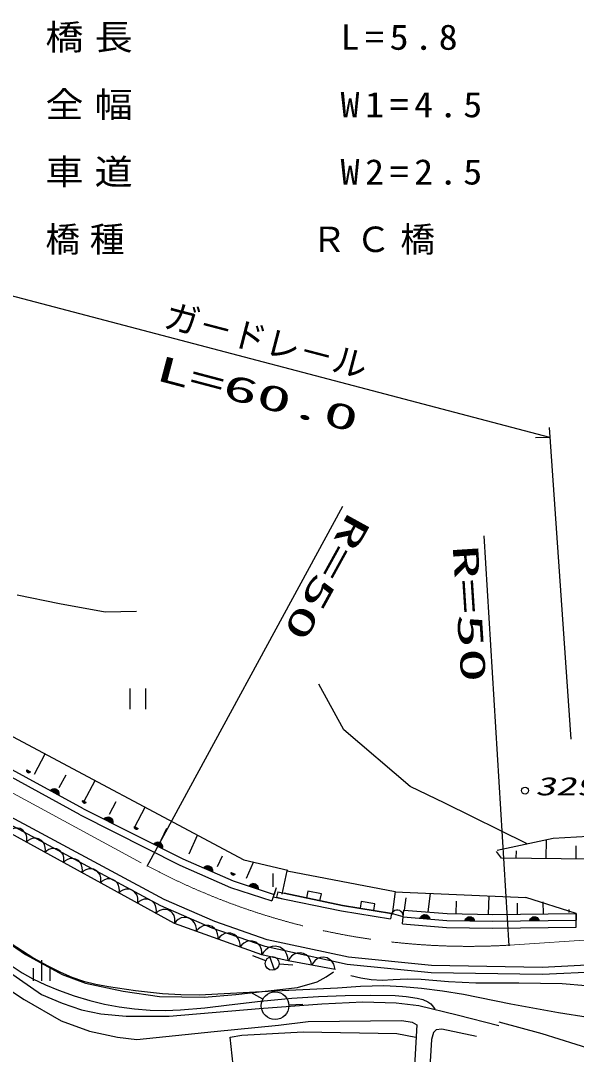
# Model space of a CAD drawing. Units: millimetres, scale not verified. Extents: x 40000 to 680000, y 20000 to 380000.
# Drawn here: x 353640 to 393714, y 242698 to 317235 of the extents above; entities that cross this region are included whole.
import ezdxf
from ezdxf.enums import TextEntityAlignment as Align

# ---------------------------------------------------------------- set-up
doc = ezdxf.new("R2010")
doc.units = ezdxf.units.MM
doc.header["$LTSCALE"] = 1000
doc.linetypes.add('CHAIN', pattern=[18.5, 12, -1.5, 3.5, -1.5])
for name, color, linetype, lineweight in [('M-BGD', 7, 'Continuous', 25), ('M-BMK', 2, 'CHAIN', 13), ('M-STR-HTXT', 7, 'Continuous', 13)]:
    doc.layers.add(name, color=color, linetype=linetype, lineweight=lineweight)
doc.styles.add('ＭＳ ゴシック', font='')
doc.styles.get('ＭＳ ゴシック').set_extended_font_data('MS Gothic')

# ---------------------------------------------------------------- blocks, each defined once
blk = doc.blocks.new('BUHIN48')
at = {"color": 7, "linetype": 'Continuous', "lineweight": 25}
for p, q in [((-291, 31), (-201, -214)), ((-132, -274), (-278, 123)), ((-252, 180), (-77, -299)), ((-24, -316), (-222, 224)), ((-191, 266), (26, -326)), ((74, -327), (-156, 297))]:
    blk.add_line(p, q, dxfattribs=at)
blk.add_lwpolyline([(121, -329), (35, -330), (-43, -316), (-138, -278), (-204, -220), (-257, -152), (-295, -50), (-298, 36), (-286, 123), (-237, 213), (-187, 276), (-121, 329)], close=True, dxfattribs=at)
blk = doc.blocks.new('BUHIN49')
at = {"color": 7, "linetype": 'Continuous', "lineweight": 25}
for p, q in [((-290, 41), (-208, -207)), ((-141, -270), (-274, 132)), ((-246, 188), (-87, -296)), ((-34, -315), (-215, 231)), ((-182, 272), (16, -327)), ((63, -329), (-146, 302))]:
    blk.add_line(p, q, dxfattribs=at)
blk.add_lwpolyline([(110, -332), (25, -331), (-53, -314), (-147, -274), (-211, -214), (-262, -144), (-296, -41), (-297, 46), (-281, 132), (-230, 221), (-178, 282), (-110, 332)], close=True, dxfattribs=at)
blk = doc.blocks.new('BUHIN52')
at = {"color": 7, "linetype": 'Continuous', "lineweight": 25}
for p, q in [((-27, 141), (63, -129)), ((78, -116), (-7, 140)), ((15, 135), (92, -99)), ((106, -80), (37, 127)), ((61, 116), (117, -57)), ((124, -17), (89, 89))]:
    blk.add_line(p, q, dxfattribs=at)
blk.add_lwpolyline([(-47, 142), (-11, 142), (23, 135), (63, 117), (91, 92), (112, 62), (127, 17), (127, -20), (121, -57), (98, -95), (76, -121), (47, -142)], close=True, dxfattribs=at)
blk = doc.blocks.new('BUHIN83')
at = {"color": 7, "linetype": 'Continuous', "lineweight": 25}
blk.add_circle((0, 0), 995, dxfattribs=at)
blk = doc.blocks.new('BUHIN84')
at = {"color": 7, "linetype": 'Continuous', "lineweight": 25}
blk.add_line((205, 453), (-205, -453), dxfattribs=at)
blk.add_circle((0, 0), 498, dxfattribs=at)
blk = doc.blocks.new('BUHIN163')
at = {"color": 7, "linetype": 'Continuous', "lineweight": 25}
for p, q in [((94, 940), (-931, -155)), ((-91, -942), (934, 153))]:
    blk.add_line(p, q, dxfattribs=at)
blk = doc.blocks.new('BUHIN260')
at = {"color": 7, "linetype": 'Continuous', "lineweight": 25}
blk.add_lwpolyline([(-237, 723), (-385, 614), (-498, 481), (-611, 288), (-645, 101), (-644, -87), (-571, -311), (-461, -463), (-322, -594), (-117, -683), (51, -720), (237, -723)], dxfattribs=at)
blk = doc.blocks.new('BUHIN261')
at = {"color": 7, "linetype": 'Continuous', "lineweight": 25}
blk.add_lwpolyline([(-383, 745), (-526, 601), (-625, 437), (-714, 207), (-720, -3), (-685, -206), (-567, -437), (-421, -584), (-247, -702), (-8, -763), (181, -774), (383, -745)], dxfattribs=at)
blk = doc.blocks.new('BUHIN263')
at = {"color": 7, "linetype": 'Continuous', "lineweight": 25}
blk.add_lwpolyline([(-507, 692), (-628, 523), (-702, 341), (-755, 95), (-727, -118), (-660, -319), (-502, -533), (-331, -658), (-137, -749), (114, -772), (307, -753), (507, -692)], dxfattribs=at)
blk = doc.blocks.new('BUHIN298')
at = {"color": 7, "linetype": 'Continuous', "lineweight": 25}
for p, q in [((-543, 298), (72, 955)), ((-513, -548), (513, 548)), ((333, -522), (948, 135))]:
    blk.add_line(p, q, dxfattribs=at)
blk = doc.blocks.new('BUHIN300')
at = {"color": 7, "linetype": 'Continuous', "lineweight": 25}
blk.add_circle((0, 0), 249, dxfattribs=at)

msp = doc.modelspace()

# ---------------------------------------------------------------- linework, layer by layer
at = {"layer": 'M-BGD'}
for p, q in [((391810, 287186), (348993, 298443)), ((391760, 287907), (393324, 265422)), ((391810, 287186), (390770, 287163)), ((362756, 256276), (376879, 282223)), ((388867, 250528), (387061, 280088)), ((353376, 275821), (356446, 275200)), ((356446, 275200), (359745, 274612)), ((359745, 274612), (361999, 274645)), ((340980, 272060), (369738, 256718)), ((357941, 259962), (336884, 271444)), ((358173, 260405), (337193, 271846)), ((363985, 253864), (334866, 269532)), ((376936, 266098), (375149, 269388)), ((363758, 253396), (334627, 269070)), ((381728, 262022), (376936, 266098)), ((354628, 262908), (355410, 264362)), ((364725, 252133), (343382, 263849)), ((356423, 261929), (356922, 262856)), ((358218, 260950), (359017, 262437)), ((384231, 260806), (381728, 262022)), ((360041, 260024), (360527, 260927)), ((358173, 260405), (365331, 256800)), ((361868, 259104), (362625, 260512)), ((390166, 257874), (384231, 260806)), ((357941, 259962), (365118, 256348)), ((361840, 259076), (362081, 258955)), ((362096, 258968), (361841, 259096)), ((362062, 258943), (361842, 259054)), ((361846, 259031), (362041, 258933)), ((362016, 258925), (361854, 259006)), ((361877, 258974), (361977, 258923)), ((363783, 258139), (364173, 259013)), ((365792, 257144), (366397, 258500)), ((388002, 257416), (392042, 258285)), ((391543, 256807), (391561, 258181)), ((392042, 258285), (395996, 258502)), ((388306, 256851), (387958, 257329)), ((389385, 256836), (389392, 257364)), ((393701, 256778), (393713, 257738)), ((365331, 256800), (368960, 255203)), ((367843, 256241), (368188, 257014)), ((369738, 256718), (372905, 255970)), ((369926, 255412), (370435, 256553)), ((394779, 256764), (388306, 256851)), ((365118, 256348), (368781, 254736)), ((366859, 256176), (367468, 255908)), ((367469, 255955), (366893, 256209)), ((366934, 256238), (367461, 256006)), ((367450, 256059), (366984, 256264)), ((367040, 256287), (367428, 256117)), ((367370, 256190), (367131, 256295)), ((369085, 255674), (368824, 255789)), ((368824, 255769), (369071, 255660)), ((369053, 255647), (368827, 255747)), ((368832, 255724), (369032, 255636)), ((369008, 255626), (368841, 255699)), ((368866, 255668), (368968, 255623)), ((371849, 254781), (371849, 255732)), ((372509, 254258), (372861, 255940)), ((372861, 255940), (380640, 254432)), ((368960, 255203), (371913, 254233)), ((370203, 254933), (370750, 254754)), ((370734, 254805), (370250, 254964)), ((370304, 254992), (370706, 254860)), ((370642, 254927), (370394, 255009)), ((368781, 254736), (371757, 253758)), ((370134, 254864), (370766, 254656)), ((370763, 254703), (370165, 254900)), ((372069, 254709), (371757, 253758)), ((372069, 254709), (371913, 254233)), ((372190, 254414), (372098, 254024)), ((372190, 254414), (372632, 254309)), ((376841, 253439), (372632, 254309)), ((372632, 254309), (376841, 253439)), ((380640, 254432), (380433, 252775)), ((380629, 254421), (390077, 254015)), ((383022, 252961), (383199, 254311)), ((367636, 252274), (363985, 253864)), ((371856, 254060), (376768, 253045)), ((372098, 254024), (372545, 253918)), ((380388, 252852), (376841, 253439)), ((376841, 253439), (380388, 252852)), ((381325, 253101), (381442, 253992)), ((385052, 252836), (385083, 253750)), ((387383, 252794), (387428, 254129)), ((389483, 252757), (389473, 253595)), ((393700, 252863), (390077, 254015)), ((391339, 252834), (391329, 253702)), ((367447, 251789), (363758, 253396)), ((376768, 253045), (380323, 252457)), ((380388, 252852), (380323, 252457)), ((381228, 252607), (380388, 252852)), ((381187, 252109), (381270, 253105)), ((381270, 253105), (384394, 252847)), ((382606, 252713), (383028, 252678)), ((382949, 252728), (382690, 252750)), ((384394, 252847), (387676, 252789)), ((387676, 252789), (393700, 252863)), ((393195, 252927), (393193, 253130)), ((393700, 252863), (393706, 252363)), ((393712, 251863), (393700, 252863)), ((350713, 252132), (353997, 249903)), ((371038, 249875), (364725, 252133)), ((371418, 250965), (367636, 252274)), ((381187, 252109), (384344, 251848)), ((381228, 252607), (384369, 252348)), ((382471, 252548), (383134, 252494)), ((383120, 252539), (382492, 252590)), ((382522, 252632), (383096, 252584)), ((383068, 252631), (382560, 252673)), ((384369, 252348), (387674, 252289)), ((385690, 252368), (386355, 252356)), ((386338, 252400), (385708, 252411)), ((385735, 252455), (386311, 252445)), ((386280, 252489), (385771, 252498)), ((385814, 252541), (386237, 252533)), ((386156, 252579), (385895, 252583)), ((387674, 252289), (393706, 252363)), ((390357, 252366), (391022, 252374)), ((391004, 252418), (390374, 252410)), ((390400, 252454), (390976, 252461)), ((390944, 252504), (390434, 252498)), ((390476, 252542), (390899, 252548)), ((390817, 252590), (390556, 252587)), ((371277, 250464), (367447, 251789)), ((384344, 251848), (387673, 251789)), ((387673, 251789), (393712, 251863)), ((377196, 249178), (371277, 250464)), ((377277, 249693), (371418, 250965)), ((348346, 250280), (353903, 246652)), ((353997, 249903), (356634, 248464)), ((371315, 249435), (370382, 249796)), ((372941, 249441), (371038, 249875)), ((351890, 249281), (355134, 247014)), ((372280, 249220), (373277, 249150)), ((376312, 248807), (372941, 249441)), ((383234, 248583), (377196, 249178)), ((383264, 249103), (377277, 249693)), ((391250, 248971), (383264, 249103)), ((399290, 249360), (391250, 248971)), ((356634, 248464), (358312, 247841)), ((375026, 247937), (375673, 248297)), ((375673, 248297), (376200, 248656)), ((391258, 248451), (383234, 248583)), ((399270, 248838), (391258, 248451)), ((358312, 247841), (361021, 247242)), ((369153, 247002), (373612, 247506)), ((373612, 247506), (375026, 247937)), ((355134, 247014), (356634, 246386)), ((361021, 247242), (363657, 246858)), ((363657, 246858), (366870, 246810)), ((366870, 246810), (369153, 247002)), ((371111, 246683), (370234, 247162)), ((353903, 246652), (356572, 245118)), ((356634, 246386), (358029, 245898)), ((364356, 245444), (370843, 246002)), ((370843, 246002), (375357, 246351)), ((372987, 246265), (373985, 246327)), ((375357, 246351), (378321, 246491)), ((378321, 246491), (380728, 246421)), ((380728, 246421), (382367, 246212)), ((382367, 246212), (385123, 245549)), ((358029, 245898), (359424, 245619)), ((359424, 245619), (361251, 245444)), ((361251, 245444), (364356, 245444)), ((385123, 245549), (388123, 244782)), ((356572, 245118), (358603, 244359)), ((367587, 244337), (372230, 244805)), ((372230, 244805), (374373, 245073)), ((374373, 245073), (381132, 245140)), ((381132, 245140), (381868, 245029)), ((382203, 244828), (381712, 235400)), ((381868, 245029), (382203, 244828)), ((384011, 244508), (383610, 244463)), ((386512, 243972), (384011, 244508)), ((388133, 245034), (391218, 244192)), ((358603, 244359), (360612, 243935)), ((360612, 243935), (362006, 243779)), ((362006, 243779), (367587, 244337)), ((368748, 243932), (369588, 244082)), ((368958, 241923), (368748, 243932)), ((369588, 244082), (371806, 244202)), ((371806, 244202), (374024, 244322)), ((374024, 244322), (380769, 244202)), ((380769, 244202), (382148, 243932)), ((383275, 243771), (382717, 235489)), ((383409, 244262), (383275, 243771)), ((383610, 244463), (383409, 244262)), ((391218, 244192), (394915, 243036))]:
    msp.add_line(p, q, dxfattribs=at)
for points in [[(362111, 258982), (362085, 258956), (362056, 258938), (362015, 258921), (361978, 258920), (361941, 258926), (361900, 258947), (361873, 258973), (361852, 259004), (361841, 259046), (361838, 259081), (361843, 259117)], [(366825, 256143), (366883, 256205), (366948, 256251), (367041, 256294), (367129, 256302), (367214, 256293), (367314, 256249), (367378, 256192), (367432, 256122), (367463, 256024), (367474, 255945), (367466, 255861)], [(369100, 255688), (369075, 255662), (369047, 255642), (369007, 255623), (368970, 255620), (368933, 255624), (368890, 255643), (368862, 255667), (368840, 255697), (368826, 255739), (368821, 255773), (368825, 255809)], [(370104, 254828), (370156, 254895), (370215, 254948), (370304, 254999), (370391, 255015), (370477, 255015), (370580, 254981), (370650, 254930), (370710, 254866), (370751, 254772), (370769, 254694), (370769, 254609)], [(382450, 252506), (382485, 252584), (382530, 252649), (382605, 252720), (382685, 252755), (382769, 252775), (382877, 252766), (382957, 252733), (383030, 252685), (383092, 252602), (383128, 252531), (383148, 252448)], [(385672, 252325), (385701, 252405), (385743, 252472), (385812, 252548), (385890, 252589), (385973, 252613), (386081, 252611), (386163, 252584), (386239, 252540), (386306, 252462), (386347, 252393), (386372, 252312)], [(390340, 252322), (390367, 252403), (390407, 252471), (390474, 252549), (390551, 252592), (390632, 252620), (390741, 252621), (390823, 252596), (390901, 252555), (390970, 252478), (391013, 252411), (391040, 252331)]]:
    msp.add_lwpolyline(points, close=True, dxfattribs=at)
for points in [[(375226, 253773), (375327, 254262), (374348, 254465), (374247, 253975)], [(379108, 253064), (379189, 253557), (378203, 253720), (378121, 253227)], [(381228, 252607), (381225, 252713), (381199, 252809), (381144, 252926), (381066, 253003), (380976, 253063), (380846, 253101), (380738, 253099), (380631, 253075), (380522, 253007), (380450, 252939), (380388, 252852)], [(352943, 250691), (354593, 249636), (355542, 249097), (356519, 248613), (357339, 248268), (358180, 247981), (359067, 247755), (359979, 247586), (361918, 247309), (363862, 247094), (365185, 247017), (366521, 247000), (371498, 247243), (376483, 247498), (378157, 247616), (379830, 247672), (381184, 247601), (382536, 247469), (384064, 247284), (385582, 247040), (388996, 246348), (392425, 245714), (396710, 245040)], [(372941, 249441), (372919, 249676), (372847, 249888), (372709, 250139), (372526, 250301), (372319, 250424), (372024, 250491), (371784, 250470), (371549, 250404), (371316, 250237), (371164, 250076), (371038, 249875)], [(353038, 249066), (353759, 248583), (354520, 248147), (355428, 247705), (356363, 247317), (357488, 246916), (358636, 246571), (359683, 246315), (360744, 246117), (361857, 245973), (362974, 245888), (364063, 245866), (365162, 245903), (366914, 246051), (368672, 246261), (370928, 246533), (373185, 246745), (375118, 246870), (377052, 246934), (378848, 246972), (380641, 246951), (381438, 246876), (382239, 246739), (382638, 246644), (383007, 246493), (383224, 246328), (383411, 246107), (383465, 246032), (383518, 245957)], [(377452, 248386), (378182, 248205), (378917, 248085), (379702, 248054), (380503, 248083), (381507, 248134), (382517, 248125), (384487, 247956), (386460, 247847), (389568, 247850), (392684, 247794), (394398, 247673), (396116, 247492), (397714, 247305), (399327, 247178), (399816, 247152), (400305, 247128)]]:
    msp.add_lwpolyline(points, dxfattribs=at)
at = {"layer": 'M-BMK'}
for p, q in [((351780, 262223), (362817, 256250)), ((388906, 250572), (440044, 253983))]:
    msp.add_line(p, q, dxfattribs=at)
msp.add_arc((385970, 299717), 49233, 241.94402, 273.46855, dxfattribs=at)

# ---------------------------------------------------------------- block references
at = {"layer": 'M-BGD', "rotation": 223.10688}
for name, p in [('BUHIN163', (362101, 268327)), ('BUHIN52', (354217, 263132)), ('BUHIN49', (356075, 261549)), ('BUHIN300', (390018, 261718)), ('BUHIN52', (358243, 260936)), ('BUHIN48', (359963, 259504)), ('BUHIN260', (353387, 258357)), ('BUHIN260', (354721, 257625)), ('BUHIN48', (363542, 257701)), ('BUHIN260', (356054, 256892)), ('BUHIN260', (357388, 256160)), ('BUHIN260', (358722, 255428)), ('BUHIN260', (360056, 254696)), ('BUHIN260', (361390, 253963)), ('BUHIN260', (362724, 253231)), ('BUHIN260', (364058, 252499)), ('BUHIN261', (365514, 251850)), ('BUHIN261', (367092, 251286)), ('BUHIN261', (368671, 250722)), ('BUHIN261', (370249, 250157)), ('BUHIN84', (371781, 249255)), ('BUHIN263', (373783, 249283)), ('BUHIN263', (375469, 248965)), ('BUHIN298', (355135, 248749)), ('BUHIN83', (371989, 246204))]:
    msp.add_blockref(name, p, dxfattribs=at)

# ---------------------------------------------------------------- texts
at = {"layer": 'M-BGD', "style": 'ＭＳ ゴシック'}
msp.add_text('ガ－ドレ－ル', height=1833, rotation=345.4, dxfattribs=at).set_placement((363722, 294638), align=Align.BOTTOM_LEFT)
at = {"layer": 'M-BGD', "style": 'ＭＳ ゴシック', "width": 2}
for s, rotation, p in [('L=60.0', 345.2, (363111, 290818)), ('R=50', 241.1, (376861, 282165)), ('R=50', 273.7, (384240, 279371))]:
    msp.add_text(s, height=1833, rotation=rotation, dxfattribs=at).set_placement(p, align=Align.BOTTOM_LEFT)
at = {"layer": 'M-BGD', "style": 'ＭＳ ゴシック', "oblique": 15, "width": 1.65}
msp.add_text('329.4', height=1320, rotation=0.1, dxfattribs=at).set_placement((390740, 260974), align=Align.BOTTOM_LEFT)
at = {"layer": 'M-STR-HTXT', "char_height": 1833, "attachment_point": 7, "style": 'ＭＳ ゴシック'}
for s, insert in [('\\T1.29;\\W1.1;橋長\u3000\u3000\u3000\u3000L=5.8', (355421, 314927)), ('\\T1.29;\\W1.1;全幅\u3000\u3000\u3000\u3000W1=4.5', (355421, 310069)), ('\\T1.29;\\W1.1;車道\u3000\u3000\u3000\u3000W2=2.5', (355421, 305211)), ('\\T1.28;橋種\u3000\u3000\u3000\u3000ＲＣ橋', (355421, 300353))]:
    msp.add_mtext(s, dxfattribs=dict(at, insert=insert))

doc.saveas('drawing.dxf')
